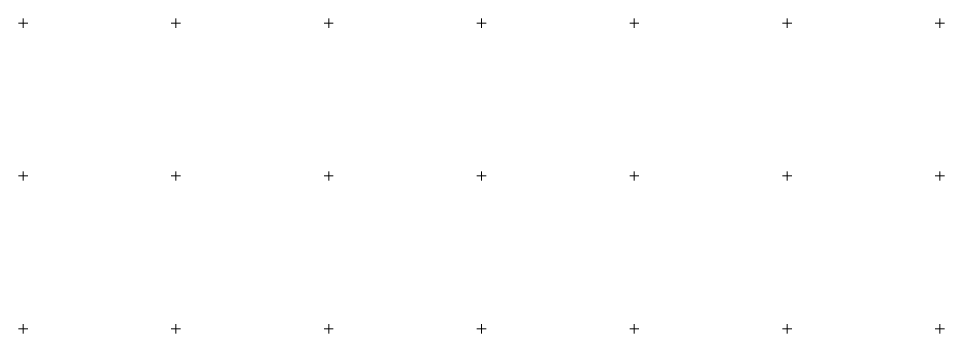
# Model space of a CAD drawing. Header units: metres. Extents: x 24337 to 25822, y 26642 to 34102.
# Drawn here: x 24387.1 to 24690.1, y 32748.5 to 32851.5 of the extents above; entities that cross this region are included whole.
import ezdxf

# ---------------------------------------------------------------- set-up
doc = ezdxf.new("R2010")
doc.units = ezdxf.units.M
doc.layers.add('02_Сетка', color=7, linetype='Continuous')

# ---------------------------------------------------------------- blocks, each defined once
blk = doc.blocks.new('g5_012')
at = {"color": 92, "linetype": 'ByBlock', "lineweight": -2}
for p, q in [((-3, 0), (3, 0)), ((0, -3), (0, 3))]:
    blk.add_line(p, q, dxfattribs=at)

msp = doc.modelspace()

# ---------------------------------------------------------------- block references
at = {"layer": '02_Сетка', "color": 92, "linetype": 'Continuous', "lineweight": 15, "ltscale": 0.5, "xscale": 0.5, "yscale": 0.5}
for p in [(24388.6, 32850), (24438.6, 32850), (24488.6, 32850), (24538.6, 32850), (24588.6, 32850), (24638.6, 32850), (24688.6, 32850), (24388.6, 32800), (24438.6, 32800), (24488.6, 32800), (24538.6, 32800), (24588.6, 32800), (24638.6, 32800), (24688.6, 32800), (24388.6, 32750), (24438.6, 32750), (24488.6, 32750), (24538.6, 32750), (24588.6, 32750), (24638.6, 32750), (24688.6, 32750)]:
    msp.add_blockref('g5_012', p, dxfattribs=at)

doc.saveas('drawing.dxf')
